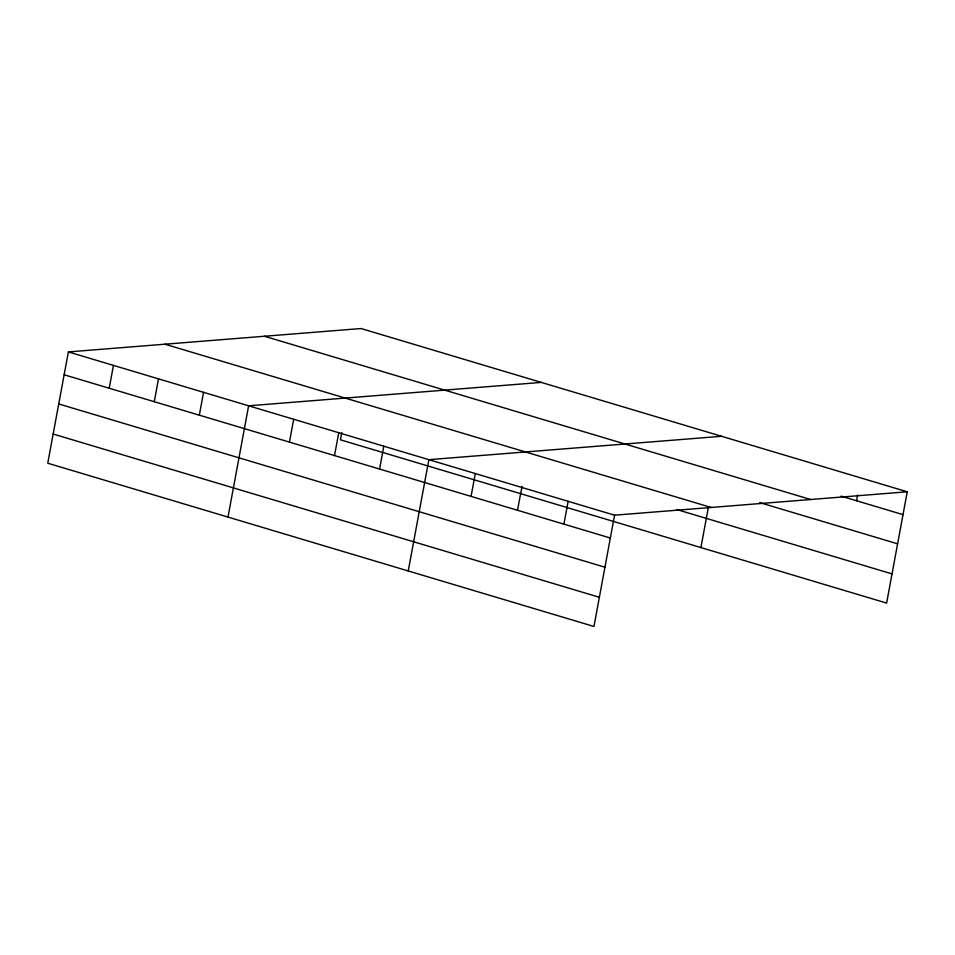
<?xml version="1.0" encoding="UTF-8"?>
<svg xmlns="http://www.w3.org/2000/svg" width="955" height="955" viewBox="0 0 955 955"><rect width="100%" height="100%" fill="white"/><g stroke="black" fill="none" stroke-linecap="round" stroke-linejoin="round"><path stroke-width="1.43" d="M907.25 491.789L361.05 328.532L68.378 351.918L47.75 463.211L593.95 626.468L614.578 515.187L907.25 491.789L886.622 603.082L340.422 439.813L341.771 432.52M109.204 388.231L113.442 365.395M154.268 401.697L158.494 378.86M199.332 415.162L203.558 392.326M227.994 517.085L248.622 405.803L541.294 382.406M289.449 442.105L293.686 419.269M334.513 455.571L338.75 432.734M379.577 469.048L383.803 446.212M408.239 570.959L428.867 459.677L721.538 436.292M471.066 496.385L475.292 473.549M517.491 510.268L522.027 486.393M563.916 524.14L568.153 501.303M700.922 547.573L708.455 506.926M856.587 500.754L857.65 495.048M841.116 496.134L903.012 514.638M264.463 336.256L810.664 499.513M759.738 502.605L897.605 543.825M164.952 344.206L711.165 507.463M676.749 509.54L892.03 573.895M68.378 351.918L614.578 515.187M64.14 374.766L610.341 538.023M58.733 403.953L604.933 567.21M53.158 434.024L599.358 597.281"/></g></svg>
